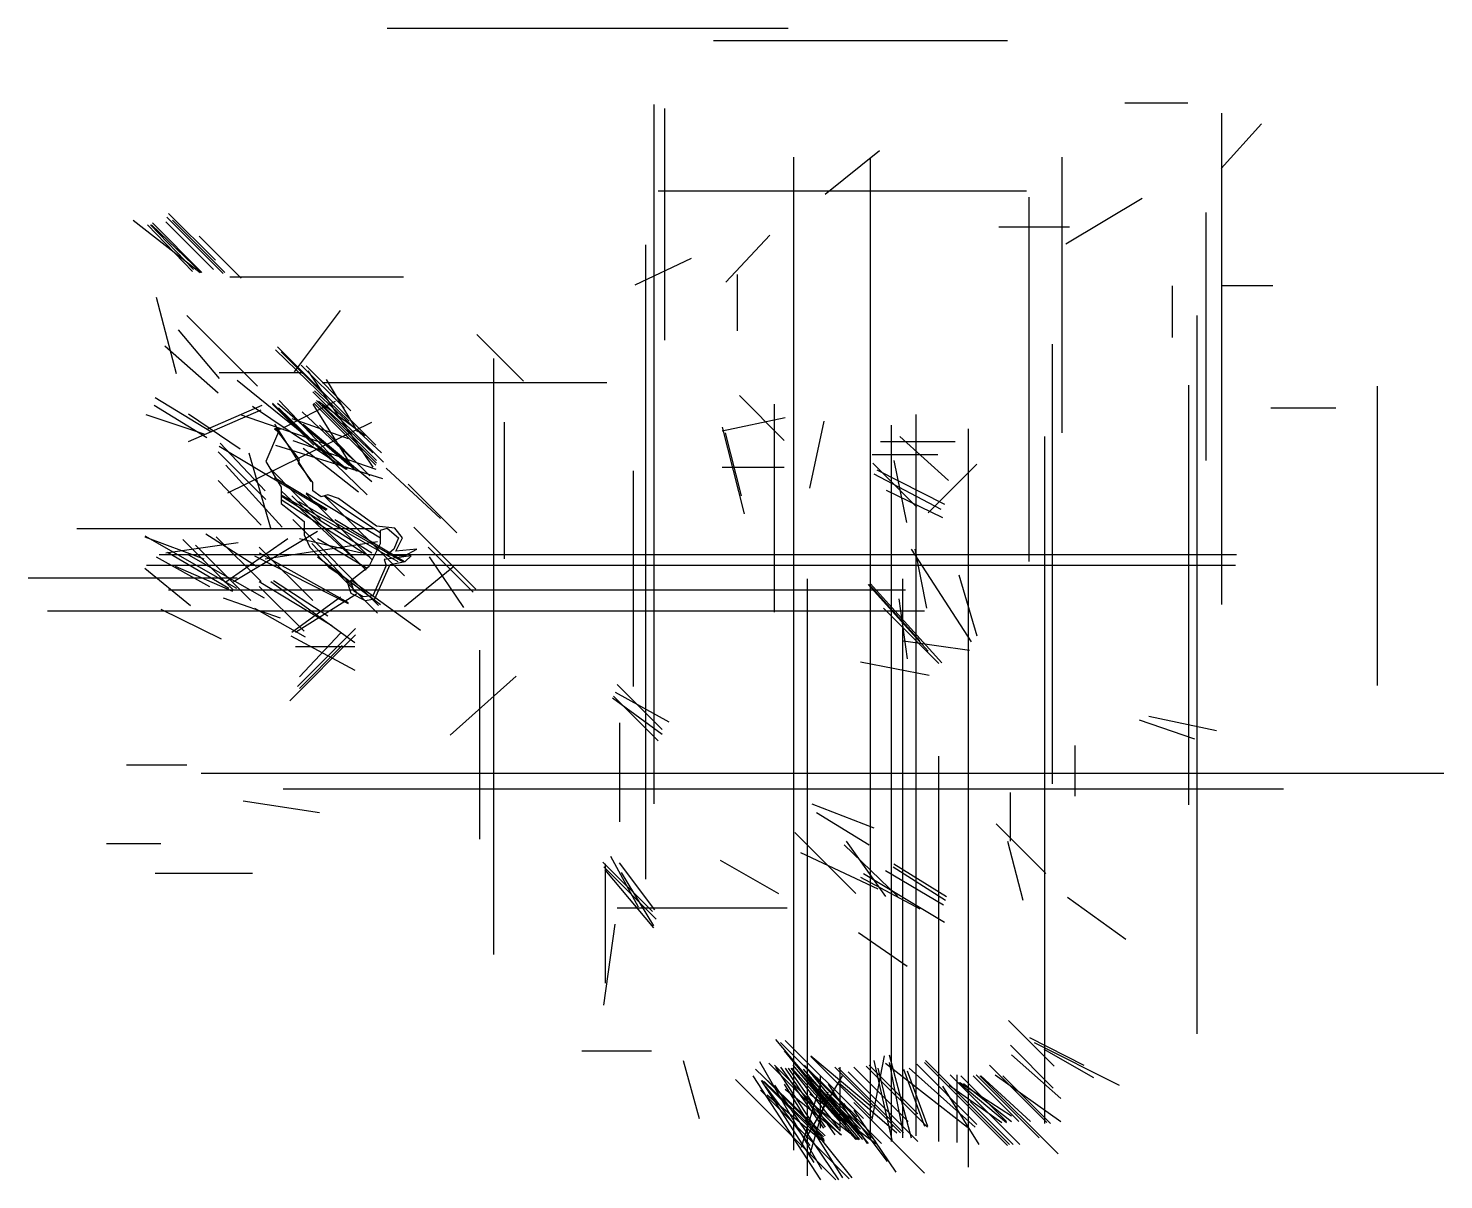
# Model space of a CAD drawing. Header units: metres. Extents: x -91 to 449, y -221 to 218.
import ezdxf

# ---------------------------------------------------------------- set-up
doc = ezdxf.new("R2010")
doc.units = ezdxf.units.M
for name, color, linetype in [('CUT', 1, 'Continuous'), ('FLAP', 1, 'Continuous'), ('SCORE', 3, 'Continuous')]:
    doc.layers.add(name, color=color, linetype=linetype)

msp = doc.modelspace()

# ---------------------------------------------------------------- linework, layer by layer
at = {"layer": 'CUT'}
for p, q in [((3.28, 65.51), (4.73, 64.42)), ((5.82, 65.51), (3.28, 65.51)), ((4, 65.15), (5.82, 65.51)), ((12.74, 53.87), (4, 65.15)), ((4.73, 64.42), (0, 53.14)), ((0, 53.14), (5.82, 43.31)), ((12.37, 52.41), (12.74, 53.87)), ((17.83, 45.13), (12.37, 52.41)), ((5.82, 43.31), (5.82, 37.12)), ((17.83, 41.86), (17.83, 45.13)), ((21.11, 39.67), (17.83, 41.86)), ((23.66, 40.4), (21.11, 39.67)), ((27.66, 38.94), (23.66, 40.4)), ((42.22, 28.39), (27.66, 38.94)), ((5.82, 37.12), (14.56, 30.21)), ((14.56, 30.21), (14.56, 25.11)), ((49.14, 27.66), (42.22, 28.39)), ((43.68, 26.93), (46.22, 27.66)), ((46.22, 27.66), (50.59, 24.02)), ((52.05, 24.02), (49.14, 27.66)), ((14.56, 25.11), (16.74, 20.38)), ((39.31, 13.1), (43.68, 21.84)), ((43.68, 21.84), (43.68, 26.93)), ((50.59, 24.02), (48.77, 19.65)), ((49.5, 18.93), (52.05, 24.02)), ((16.74, 20.38), (24.02, 12.74)), ((55.32, 17.11), (45.13, 15.65)), ((48.77, 19.65), (46.22, 17.47)), ((46.22, 17.47), (52.78, 17.11)), ((57.51, 19.65), (49.5, 18.93)), ((52.78, 17.11), (57.51, 19.65)), ((53.14, 14.92), (55.32, 17.11)), ((24.02, 12.74), (30.57, 8.37)), ((32.39, 7.64), (39.31, 13.1)), ((45.86, 13.47), (40.76, 1.82)), ((41.49, 0.73), (47.32, 13.83)), ((45.13, 15.65), (45.86, 13.47)), ((47.32, 13.83), (53.14, 14.92)), ((30.57, 8.37), (32.39, 2.91)), ((33.48, 3.64), (32.39, 7.64)), ((32.39, 2.91), (37.85, 0)), ((37.12, 1.46), (33.48, 3.64)), ((40.76, 1.82), (37.12, 1.46)), ((37.85, 0), (41.49, 0.73))]:
    msp.add_line(p, q, dxfattribs=at)
at = {"layer": 'FLAP'}
for p, q in [((364.33, 164.88), (379.62, 181.98)), ((213.28, 155.05), (234.03, 171.79)), ((305, 136.12), (334.12, 153.59)), ((-37.85, 146.31), (-16.38, 124.84)), ((-37.12, 147.77), (-19.29, 129.94)), ((-50.59, 145.22), (-25.11, 125.2)), ((-45.13, 143.4), (-28.03, 125.57)), ((-44.04, 143.4), (-27.66, 126.3)), ((-43.68, 143.4), (-24.75, 125.2)), ((-43.31, 144.13), (-24.39, 125.2)), ((-38.22, 144.5), (-20.02, 126.3)), ((-35.67, 145.22), (-15.65, 125.2)), ((-25.48, 139.04), (-9.46, 123.02)), ((175.43, 121.57), (192.17, 139.4)), ((140.86, 120.47), (162.33, 130.66)), ((-41.86, 115.74), (-34.21, 86.62)), ((-30.21, 108.83), (-3.28, 81.89)), ((10.92, 87.35), (28.39, 110.65)), ((-33.48, 103.37), (-17.83, 84.8)), ((-38.58, 97.18), (-18.2, 79.34)), ((80.44, 101.55), (98.27, 83.71)), ((3.64, 95.72), (31.67, 68.43)), ((4.37, 96.82), (41.86, 59.33)), ((5.82, 95), (22.57, 78.25)), ((13.47, 89.9), (29.85, 73.52)), ((15.29, 89.54), (32.39, 72.43)), ((16.01, 87.72), (40.76, 50.96)), ((-10.92, 84.08), (30.94, 50.23)), ((22.93, 84.44), (34.94, 64.42)), ((-42.22, 77.53), (-20.75, 64.42)), ((5.1, 76.43), (28.39, 51.68)), ((6.55, 65.88), (26.57, 76.07)), ((17.83, 79.71), (44.77, 52.78)), ((18.56, 80.07), (44.04, 56.41)), ((18.93, 75.71), (42.22, 52.41)), ((19.29, 76.43), (42.22, 53.5)), ((20.02, 76.07), (37.85, 62.97)), ((180.53, 78.25), (197.63, 61.15)), ((-45.86, 70.97), (-23.66, 63.69)), ((-42.58, 74.61), (-22.57, 62.24)), ((-29.48, 60.78), (-1.82, 72.79)), ((-29.48, 71.34), (-9.83, 57.87)), ((-22.2, 65.51), (-1.46, 74.61)), ((-9.83, 70.97), (22.93, 59.69)), ((-5.1, 74.25), (30.57, 50.23)), ((2.55, 75.34), (38.58, 40.4)), ((2.55, 74.98), (18.2, 59.33)), ((4.37, 75.34), (31.67, 51.68)), ((4.73, 73.52), (25.84, 53.14)), ((13.83, 72.07), (33.12, 53.87)), ((17.83, 74.98), (33.48, 49.86)), ((18.2, 75.34), (41.86, 51.68)), ((21.47, 74.61), (40.76, 56.41)), ((-14.56, 41.13), (40.4, 68.06)), ((3.28, 67.33), (17.11, 45.5)), ((9.83, 69.52), (31.3, 61.87)), ((14.19, 67.33), (40.4, 45.5)), ((15.65, 65.88), (34.58, 49.5)), ((20.38, 66.97), (39.67, 47.68)), ((173.98, 64.79), (198, 69.88)), ((173.98, 66.24), (182.35, 33.12)), ((207.46, 42.95), (212.92, 68.43)), ((-17.47, 60.05), (-0.36, 41.86)), ((10.19, 61.15), (41.86, 50.23)), ((175.07, 64.06), (181.26, 40.04)), ((241.67, 62.6), (260.24, 45.86)), ((-18.2, 56.78), (0, 38.58)), ((-17.83, 58.96), (22.93, 34.58)), ((-6.55, 56.41), (1.82, 27.3)), ((3.64, 59.33), (44.4, 46.59)), ((14.19, 58.23), (35.3, 41.49)), ((-15.29, 51.68), (6.19, 28.03)), ((1.46, 50.59), (20.75, 30.94)), ((45.86, 50.59), (66.61, 31.3)), ((231.48, 52.41), (248.23, 35.67)), ((232.94, 49.86), (258.78, 36.76)), ((239.49, 53.5), (244.22, 29.85)), ((252.59, 33.48), (271.16, 52.05)), ((-18.2, 45.86), (-1.82, 28.75)), ((3.28, 46.95), (23.29, 34.94)), ((54.23, 44.4), (72.79, 25.84)), ((231.85, 48.41), (257.32, 34.94)), ((5.82, 41.86), (33.12, 16.38)), ((5.82, 40.4), (50.23, 14.92)), ((5.82, 40.04), (40.4, 18.2)), ((5.82, 38.58), (39.67, 16.74)), ((9.83, 40.04), (38.22, 11.65)), ((12.37, 37.85), (52.05, 14.92)), ((15.29, 41.13), (43.68, 24.02)), ((15.29, 40.76), (40.4, 15.65)), ((22.2, 40.04), (52.78, 9.46)), ((22.57, 40.04), (43.68, 25.84)), ((236.58, 42.22), (258.05, 31.67)), ((10.19, 30.94), (42.95, -1.82)), ((26.21, 30.94), (52.78, 14.92)), ((56.41, 28.03), (80.07, 4.37)), ((-46.22, 24.75), (-11.28, 4.73)), ((-46.22, 24.39), (-23.66, 16.01)), ((-38.22, 18.2), (-10.56, 22.2)), ((-31.67, 23.29), (-12.37, 4)), ((-22.93, 25.48), (-3.64, 13.1)), ((-18.93, 24.39), (-1.82, 7.28)), ((-15.65, 6.92), (8.37, 23.66)), ((-12.37, 7.28), (19.65, 26.57)), ((-0.36, 16.01), (42.58, 22.57)), ((12.74, 23.66), (36.4, 18.2)), ((17.47, 21.84), (32.76, 5.82)), ((19.65, 23.66), (38.58, 12.37)), ((-41.86, 16.74), (-21.47, 5.46)), ((-37.49, 18.56), (-14.19, 4.73)), ((-29.48, 17.47), (-0.73, 1.09)), ((-26.93, 21.11), (-5.82, 0)), ((-4.37, 17.11), (31.3, -1.09)), ((-2.55, 20.38), (17.83, 0)), ((-2.55, 18.2), (31.3, -0.73)), ((19.65, 16.74), (43.68, -1.46)), ((61.87, 20.38), (78.98, 3.28)), ((62.24, 16.74), (75.34, -2.55)), ((246.04, 19.65), (268.97, -15.65)), ((247.5, 19.65), (251.87, -2.91)), ((-46.22, 12.37), (-28.75, -1.82)), ((-34.58, 13.1), (-12.74, 3.64)), ((26.93, 10.92), (42.58, -4.73)), ((52.78, -2.18), (71.7, 13.1)), ((-2.55, 7.28), (25.11, -9.46)), ((-2.55, 5.46), (14.56, -11.65)), ((1.82, 7.28), (33.85, -16.01)), ((2.91, 7.64), (23.66, -5.82)), ((32.39, 8.01), (58.96, -11.28)), ((229.66, 6.19), (252.59, -19.29)), ((230.03, 6.19), (249.32, -15.29)), ((230.39, 6.55), (257.69, -23.66)), ((264.24, 9.83), (271.16, -13.47)), ((-16.38, 1.09), (5.46, -6.55)), ((9.83, -12.01), (28.39, 1.46)), ((11.28, -12.01), (34.58, 2.55)), ((241.31, 0.73), (244.59, -22.2)), ((-40.04, -3.28), (-17.11, -14.56)), ((-4.37, -2.91), (14.92, -13.83)), ((235.49, -2.91), (256.6, -24.02)), ((12.01, -32.76), (34.21, -10.56)), ((9.1, -38.22), (34.21, -13.1)), ((9.46, -13.47), (33.85, -26.57)), ((12.74, -29.12), (28.39, -12.37)), ((243.13, -15.29), (268.24, -18.93)), ((12.74, -33.48), (29.12, -17.11)), ((226.75, -23.29), (252.96, -28.39)), ((70.25, -51.32), (95.36, -28.75)), ((133.94, -32.03), (151.05, -49.14)), ((132.12, -37.12), (151.05, -50.96)), ((132.48, -36.4), (149.59, -53.5)), ((133.21, -34.94), (153.59, -46.22)), ((333.03, -45.5), (354.14, -52.78)), ((336.67, -44.04), (362.51, -49.5)), ((-8.74, -76.43), (20.38, -80.8)), ((208.19, -77.53), (231.85, -86.62)), ((210.01, -80.8), (230.03, -93.18)), ((278.44, -85.17), (297.36, -104.09)), ((201.64, -88.44), (224.93, -111.74)), ((221.29, -91.72), (236.21, -112.83)), ((282.8, -91.72), (288.63, -114.29)), ((203.82, -96.09), (233.3, -109.92)), ((220.56, -93.18), (240.95, -112.83)), ((128.48, -99.73), (147.41, -118.65)), ((128.84, -101.55), (148.86, -121.57)), ((131.39, -97.54), (141.95, -116.83)), ((134.67, -100.09), (148.13, -117.93)), ((173.25, -99), (195.45, -111.74)), ((239.13, -101.55), (259.14, -114.29)), ((239.49, -100.45), (259.51, -112.83)), ((129.21, -102.64), (147.77, -124.84)), ((135.4, -103.73), (147.77, -124.11)), ((226.75, -105.55), (249.32, -117.56)), ((227.84, -104.09), (258.78, -122.66)), ((236.21, -103), (258.42, -116.11)), ((305.73, -113.19), (327.93, -129.21)), ((128.84, -154.32), (133.21, -123.38)), ((226.02, -126.66), (244.59, -139.4)), ((283.17, -160.15), (300.64, -177.62)), ((291.17, -166.7), (311.92, -177.25)), ((194.36, -167.42), (226.39, -205.64)), ((196.18, -168.52), (234.76, -207.1)), ((197.63, -171.79), (225.3, -205.64)), ((198, -167.79), (227.84, -197.63)), ((283.89, -169.61), (300.27, -185.99)), ((292.99, -168.52), (325.39, -184.9)), ((296.63, -171.06), (315.56, -181.98)), ((159.05, -175.43), (165.24, -197.63)), ((188.17, -175.8), (211.83, -216.92)), ((191.81, -176.52), (219.11, -203.82)), ((193.99, -177.25), (218.74, -202)), ((194.36, -177.98), (212.92, -206.37)), ((196.18, -177.98), (212.56, -201.27)), ((200.91, -177.25), (218.74, -198.36)), ((205.28, -177.25), (229.66, -207.1)), ((207.83, -173.61), (231.12, -193.27)), ((207.83, -173.98), (231.12, -197.27)), ((216.92, -177.98), (242.04, -203.09)), ((224.2, -177.98), (244.95, -198.73)), ((228.94, -177.62), (252.23, -200.91)), ((230.03, -177.25), (248.59, -195.81)), ((231.12, -198), (235.85, -173.61)), ((231.85, -175.43), (238.76, -206.37)), ((236.21, -176.52), (267.52, -200.91)), ((237.67, -173.25), (246.04, -204.91)), ((237.67, -176.16), (242.77, -202)), ((248.23, -176.89), (271.16, -199.82)), ((251.14, -176.16), (282.8, -207.83)), ((251.5, -175.43), (283.53, -207.46)), ((275.89, -177.25), (297.73, -199.09)), ((284.26, -173.25), (303.18, -189.99)), ((179.07, -182.71), (217.29, -220.93)), ((185.62, -181.26), (211.47, -220.93)), ((186.72, -178.71), (213.28, -204.19)), ((188.9, -183.08), (208.92, -214.38)), ((189.26, -183.08), (212.56, -206.37)), ((189.99, -183.44), (212.92, -205.64)), ((191.08, -183.08), (212.56, -204.55)), ((198, -178.34), (213.28, -200.91)), ((199.09, -178.34), (216.92, -203.82)), ((200.18, -178.34), (218.38, -201.27)), ((200.55, -178.34), (224.93, -205.64)), ((204.19, -180.89), (221.29, -199.82)), ((204.91, -178.71), (226.39, -203.46)), ((206.01, -204.91), (219.84, -181.26)), ((206.73, -178.71), (225.3, -196.91)), ((206.73, -181.62), (226.75, -201.64)), ((218.38, -178.34), (243.13, -203.09)), ((222.02, -179.8), (248.59, -206.37)), ((233.3, -178.34), (238.76, -200.91)), ((243.13, -178.71), (251.14, -200.55)), ((244.59, -179.44), (252.23, -200.55)), ((245.31, -178.34), (270.43, -200.91)), ((260.96, -180.89), (287.53, -207.46)), ((264.97, -181.26), (282.44, -198.73)), ((269.7, -181.26), (287.17, -198.73)), ((270.79, -180.89), (294.81, -204.91)), ((272.25, -181.26), (302.09, -211.1)), ((272.61, -181.26), (291.54, -198.73)), ((278.07, -180.89), (303.18, -198.73)), ((280.98, -181.26), (299.18, -199.45)), ((188.54, -186.72), (222.38, -220.56)), ((190.35, -185.26), (207.46, -207.83)), ((191.08, -188.54), (211.47, -205.64)), ((193.99, -184.9), (218.38, -220.93)), ((197.63, -184.53), (219.84, -220.2)), ((198, -186.35), (219.47, -203.82)), ((204.19, -208.55), (211.47, -184.53)), ((207.46, -211.47), (214.38, -187.44)), ((207.46, -188.17), (232.58, -207.1)), ((210.74, -185.99), (227.48, -205.64)), ((214.38, -184.53), (229.3, -207.1)), ((214.74, -188.54), (232.58, -206.37)), ((219.11, -184.53), (240.58, -203.09)), ((258.05, -185.26), (271.88, -207.46)), ((260.6, -184.9), (280.62, -199.09)), ((264.24, -183.8), (282.44, -199.09)), ((264.6, -183.8), (284.26, -196.54)), ((266.06, -184.17), (284.26, -198.73)), ((205.28, -189.63), (226.02, -205.64)), ((220.2, -191.81), (236.94, -214.01)), ((224.2, -191.45), (251.14, -218.38)), ((268.61, -191.08), (284.99, -207.46)), ((205.64, -198), (223.48, -220.2)), ((224.2, -194.36), (240.22, -218.02))]:
    msp.add_line(p, q, dxfattribs=at)
at = {"layer": 'SCORE'}
for p, q in [((46.22, 218.38), (199.09, 218.38)), ((170.7, 213.7), (282.8, 213.7)), ((148.09, -77.53), (148.09, 189.26)), ((327.57, 189.99), (351.59, 189.99)), ((152.14, 99.36), (152.14, 187.81)), ((364.51, -1.46), (364.51, 185.99)), ((201.33, -209.65), (201.33, 169.24)), ((230.58, -205.64), (230.58, 168.52)), ((303.69, 64.06), (303.69, 169.24)), ((149.59, 156.4), (290.08, 156.4)), ((291.04, 14.92), (291.04, 153.96)), ((358.51, 53.5), (358.51, 148.13)), ((279.53, 142.68), (306.46, 142.68)), ((144.83, -106.28), (144.83, 135.76)), ((179.8, 103), (179.8, 124.48)), ((-13.83, 123.57), (52.41, 123.57)), ((345.77, 100.45), (345.77, 120.11)), ((364.33, 120.29), (383.99, 120.29)), ((355.16, -165.24), (355.16, 108.83)), ((299.91, -69.88), (299.91, 97.91)), ((86.94, -135.03), (86.94, 92.45)), ((-17.83, 86.99), (13.83, 86.99)), ((21.47, 83.26), (129.94, 83.26)), ((351.92, -77.89), (351.92, 82.26)), ((423.9, -32.39), (423.9, 81.89)), ((193.99, -4.37), (193.99, 74.98)), ((247.93, -204.19), (247.93, 70.97)), ((383.26, 73.52), (408.01, 73.52)), ((90.99, 16.01), (90.99, 68.06)), ((238.54, -206.37), (238.54, 66.97)), ((267.92, -216.2), (267.92, 65.51)), ((234.39, 60.78), (262.78, 60.78)), ((297.02, -199.45), (297.02, 62.6)), ((231.12, 55.78), (256.23, 55.78)), ((140.19, -32.76), (140.19, 49.5)), ((173.98, 50.96), (197.63, 50.96)), ((-72.07, 27.48), (41.49, 27.48)), ((-40.76, 17.65), (370.15, 17.65)), ((-45.5, 13.6), (369.79, 13.6)), ((-90.63, 8.74), (-10.92, 8.74)), ((206.46, -219.47), (206.46, 8.37)), ((242.83, -204.91), (242.83, 8.37)), ((-37.12, 4.19), (243.86, 4.19)), ((-83.35, -3.82), (251.14, -3.82)), ((11.28, -17.47), (33.85, -17.47)), ((81.62, -90.99), (81.62, -18.93)), ((134.99, -84.44), (134.99, -46.59)), ((256.6, -206.37), (256.6, -59.33)), ((308.64, -74.61), (308.64, -55.32)), ((-53.14, -62.6), (-30.21, -62.6)), ((-24.75, -65.76), (449.14, -65.76)), ((6.55, -71.82), (387.99, -71.82)), ((283.89, -91.72), (283.89, -73.16)), ((-60.78, -92.63), (-40.04, -92.63)), ((129.48, -145.95), (129.48, -100.45)), ((-42.22, -104), (-5.1, -104)), ((133.94, -117.2), (198.73, -117.2)), ((120.47, -171.79), (147.04, -171.79)), ((218.93, -202.37), (218.93, -177.98)), ((211.47, -201.27), (211.47, -181.26)), ((263.56, -206.73), (263.56, -180.89))]:
    msp.add_line(p, q, dxfattribs=at)

doc.saveas('drawing.dxf')
